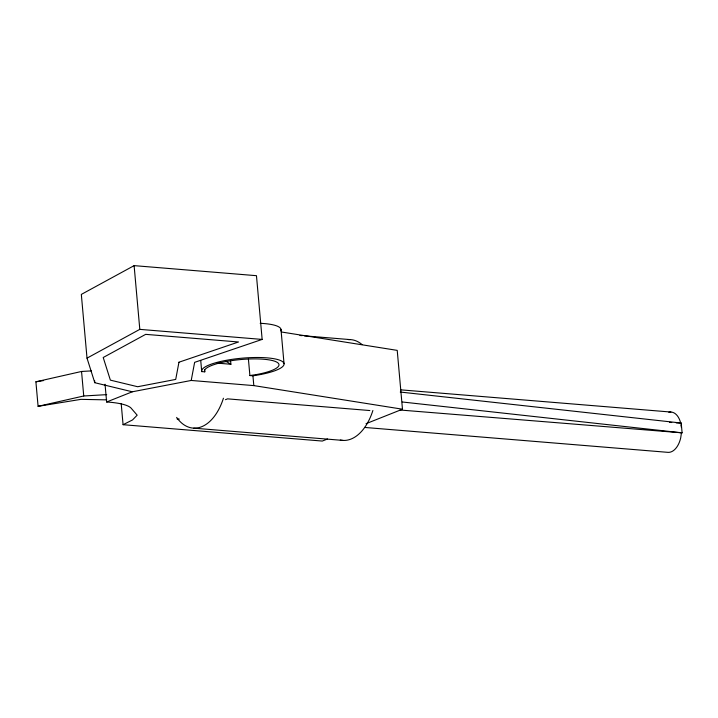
<?xml version="1.0" encoding="UTF-8"?>
<svg xmlns="http://www.w3.org/2000/svg" width="718" height="718" viewBox="0 0 718 718"><rect width="100%" height="100%" fill="white"/><g stroke="black" fill="none" stroke-linecap="round" stroke-linejoin="round"><path stroke-width="1.08" d="M681.463 432.721L680.7 437.917A20.212 11.928 -85.3 0 1 668.153 452.367L364.493 427.425M191.212 380.459L194.632 362.348L262.151 339.417L256.461 275.685L134.113 265.633L81.331 294.407L87.013 358.138L94.785 382.712L132.309 391.786L191.212 380.459L253.813 385.602L402.475 409.206L397.225 350.375L281.6 332.021M87.013 358.138L139.804 329.365L262.151 339.417M121.198 403.606L123.074 424.697L132.525 419.94L137.174 415.175L130.981 408.004A56.327 12.771 -5.1 0 0 106.632 401.99L105.043 384.229M106.632 401.99L132.309 391.786M225.488 399.675L227.543 398.858L369.851 410.543M327.516 438.994L322.31 441.058L123.074 424.697M366.036 423.683L402.475 409.206M676.212 422.893L681.22 423.046L682.1 432.846L400.07 410.014M106.74 399.872L80.972 399.352L38.09 406.325L35.9 381.805L81.547 371.466L91.392 370.892M38.09 406.325L83.737 395.986L106.704 394.64M35.9 381.805L43.601 380.558M248.401 358.946L249.891 375.55L256.784 374.5A37.453 8.49 -5.1 0 0 263.703 359.242A37.453 8.49 -5.1 0 0 204.594 370.219L204.765 371.843L201.722 371.592L200.735 360.517M299.927 335.477L302.161 335.656M304.387 335.836L350.115 339.596M217.213 363.129L230.9 364.259L230.622 361.1M249.891 375.55L252.933 375.801A41.366 9.379 -5.1 0 0 283.359 362.366A41.366 9.379 -5.1 0 0 237.766 358.614A41.366 9.379 -5.1 0 0 201.722 371.592M400.752 389.847L670.917 412.042M669.508 422.346L671.743 422.525M177.068 418.908L179.294 419.097M193.752 428.152L343.195 440.43M400.267 392.046L681.22 423.046M402.251 401.981L682.1 432.846M225.73 361.181L230.9 364.259M680.673 423.261L680.556 422.57A20.212 11.928 -85.3 0 0 668.826 412.258M680.951 424.823L681.409 427.479M280.98 329.4L284.041 363.712M252.933 375.801L253.813 385.602M204.567 369.626L204.765 371.843M134.113 265.633L139.804 329.365M94.597 380.513L94.785 382.712M81.547 371.466L83.737 395.986M223.433 398.221A50.547 29.833 -85.3 0 1 176.628 417.4M348.167 339.614A50.547 29.833 -85.3 0 1 362.123 344.631M372.884 410.499A50.547 29.833 -85.3 0 1 340.296 440.062M260.185 323.306A41.366 9.379 -5.1 0 1 280.72 330.836M178.953 362.213L175.713 379.418L137.668 386.733L110.375 380.136L103.212 357.501L145.673 334.355L238.529 341.983L178.953 362.213"/></g></svg>
